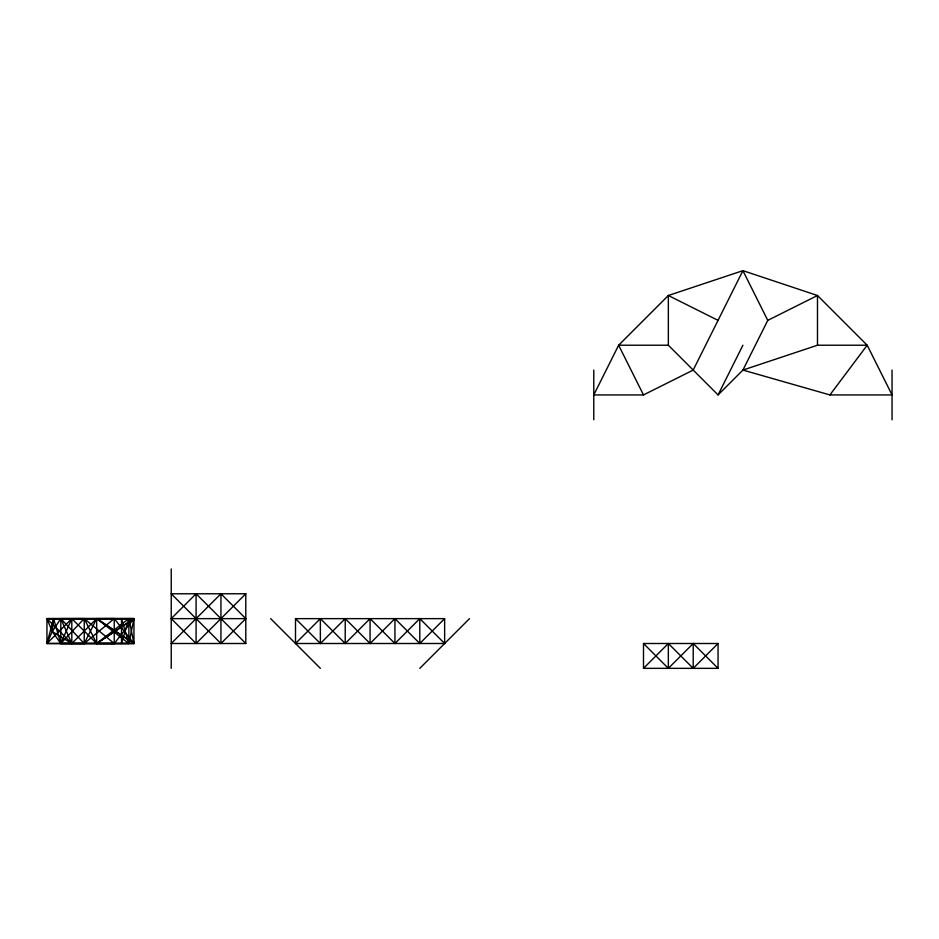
<?xml version="1.0" encoding="UTF-8"?>
<svg xmlns="http://www.w3.org/2000/svg" width="939" height="939" viewBox="0 0 939 939"><rect width="100%" height="100%" fill="white"/><g stroke="black" fill="none" stroke-linecap="round" stroke-linejoin="round"><path stroke-width="1.41" d="M96.658 618.637L128.866 643.485L128.866 618.637L133.948 618.637L133.948 643.544L46.95 643.497L46.95 618.637L133.948 618.59L128.866 643.485L46.95 643.497L53.593 618.637L60.824 618.625L128.866 618.637L133.948 643.497L60.777 643.497L52.255 631.548L46.95 618.637L133.948 618.59L114.241 643.544L96.658 643.497L71.81 618.637L60.824 618.625L52.255 631.548L46.95 643.497L71.81 618.637L84.228 618.601L114.241 643.544L114.241 618.59L96.658 618.637L71.81 643.497L60.777 643.497L53.593 618.637L46.95 618.637L71.81 643.497L84.228 643.532L114.241 618.59L133.948 643.544L96.658 618.637L84.228 643.532L60.824 618.625L60.777 643.497L84.228 618.601L96.658 643.497L133.948 618.637L96.658 643.497L96.658 618.637L133.948 643.544M53.593 618.637L52.255 631.548L71.81 643.497L71.81 618.637L60.777 643.497M718.053 394.932L742.913 370.072L829.912 394.932L892.05 394.932L867.19 345.223L817.482 295.503L742.913 270.655L693.205 370.072L643.497 394.932L593.777 394.932L618.637 345.223L668.345 345.223L718.053 394.932L742.913 345.223M817.482 345.223L817.482 295.503L767.773 320.363L742.913 370.072L817.482 345.223L867.19 345.223L829.912 394.932M245.795 593.777L196.087 643.497L171.227 618.637L196.087 593.777L245.795 643.497L245.795 593.777L171.227 593.777L220.947 643.497L245.795 618.637L220.947 593.777L171.227 643.497L245.795 643.497M295.503 643.497L320.363 618.637L345.223 643.497L370.072 618.637L394.932 643.497L419.792 618.637L444.64 643.497L444.64 618.637L295.503 618.637L295.503 643.497L444.64 643.497M295.503 618.637L320.363 643.497L345.223 618.637L370.072 643.497L394.932 618.637L419.792 643.497L444.64 618.637M419.792 668.345L469.5 618.637M643.497 668.345L668.345 643.497L693.205 668.345L718.053 643.497L718.053 668.345L643.497 668.345L643.497 643.497L718.053 643.497M643.497 643.497L668.345 668.345L693.205 643.497L718.053 668.345M96.658 643.497L128.866 618.637L121.518 643.497L121.518 618.637L128.866 643.485M171.227 618.637L245.795 618.637M718.053 320.363L668.345 295.503L618.637 345.223L643.497 394.932M270.655 618.637L320.363 668.345M767.773 320.363L742.913 270.655L668.345 295.503L668.345 345.223M60.824 618.625L71.81 643.497M892.05 370.072L892.05 419.792M693.205 643.497L693.205 668.345M668.345 643.497L668.345 668.345M593.777 370.072L593.777 419.792M419.792 618.637L419.792 643.497M394.932 618.637L394.932 643.497M370.072 618.637L370.072 643.497M345.223 618.637L345.223 643.497M320.363 618.637L320.363 643.497M220.947 593.777L220.947 643.497M196.087 593.777L196.087 643.497M171.227 568.928L171.227 668.345M84.228 618.601L84.228 643.532"/></g></svg>
